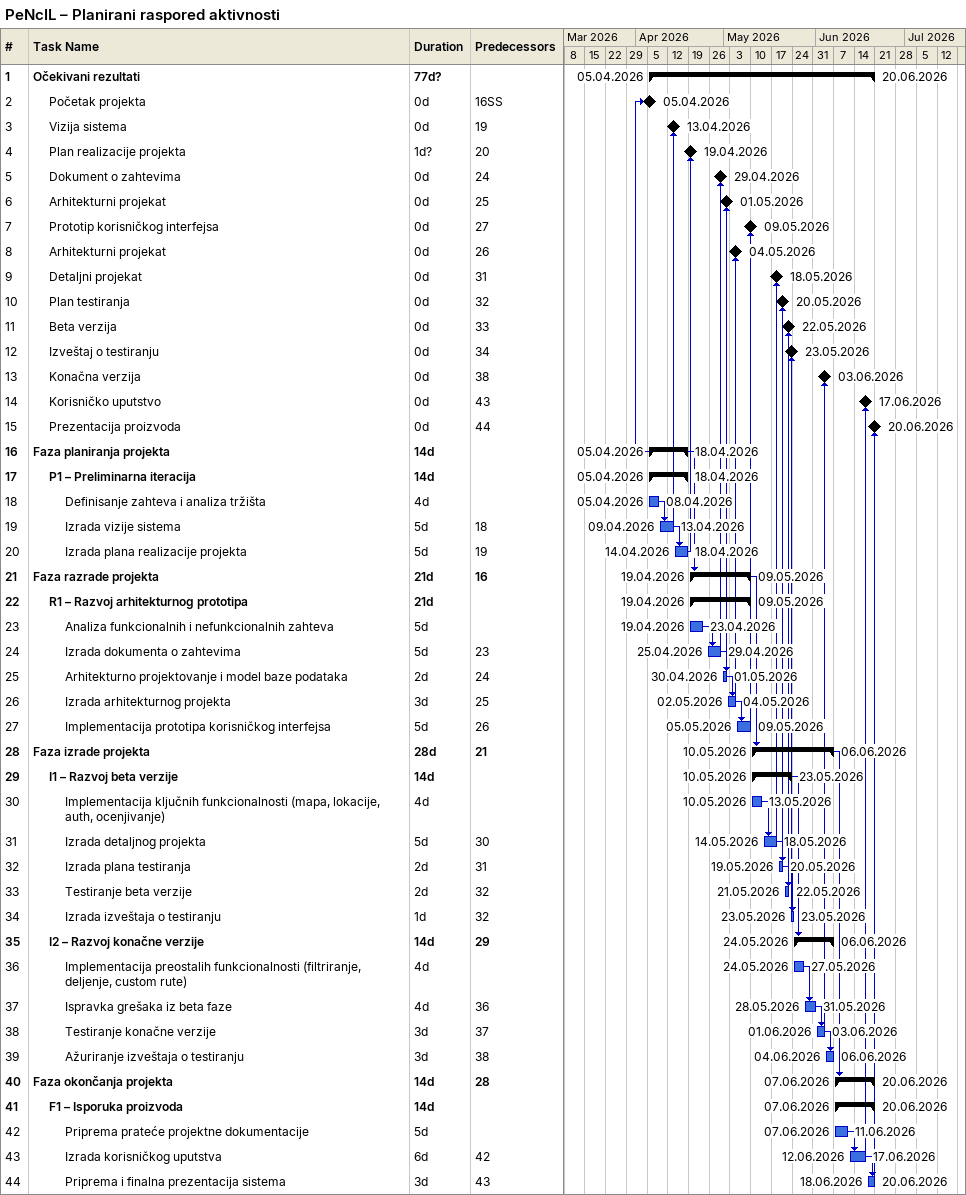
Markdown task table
PeNcIL – Planirani raspored aktivnosti

| ID | Level | Task | Duration | Start | Finish | Predecessors |
|---|---|---|---|---|---|---|
| 1 | 1 | **Očekivani rezultati** | 77d? | 2026-04-05 | 2026-06-20 |  |
| 2 | 2 | Početak projekta | 0d | 2026-04-05 | 2026-04-05 | 16SS |
| 3 | 2 | Vizija sistema | 0d | 2026-04-13 | 2026-04-13 | 19 |
| 4 | 2 | Plan realizacije projekta | 1d? | 2026-04-19 | 2026-04-19 | 20 |
| 5 | 2 | Dokument o zahtevima | 0d | 2026-04-29 | 2026-04-29 | 24 |
| 6 | 2 | Arhitekturni projekat | 0d | 2026-05-01 | 2026-05-01 | 25 |
| 7 | 2 | Prototip korisničkog interfejsa | 0d | 2026-05-09 | 2026-05-09 | 27 |
| 8 | 2 | Arhitekturni projekat | 0d | 2026-05-04 | 2026-05-04 | 26 |
| 9 | 2 | Detaljni projekat | 0d | 2026-05-18 | 2026-05-18 | 31 |
| 10 | 2 | Plan testiranja | 0d | 2026-05-20 | 2026-05-20 | 32 |
| 11 | 2 | Beta verzija | 0d | 2026-05-22 | 2026-05-22 | 33 |
| 12 | 2 | Izveštaj o testiranju | 0d | 2026-05-23 | 2026-05-23 | 34 |
| 13 | 2 | Konačna verzija | 0d | 2026-06-03 | 2026-06-03 | 38 |
| 14 | 2 | Korisničko uputstvo | 0d | 2026-06-17 | 2026-06-17 | 43 |
| 15 | 2 | Prezentacija proizvoda | 0d | 2026-06-20 | 2026-06-20 | 44 |
| 16 | 1 | **Faza planiranja projekta** | 14d | 2026-04-05 | 2026-04-18 |  |
| 17 | 2 | **P1 – Preliminarna iteracija** | 14d | 2026-04-05 | 2026-04-18 |  |
| 18 | 3 | Definisanje zahteva i analiza tržišta | 4d | 2026-04-05 | 2026-04-08 |  |
| 19 | 3 | Izrada vizije sistema | 5d | 2026-04-09 | 2026-04-13 | 18 |
| 20 | 3 | Izrada plana realizacije projekta | 5d | 2026-04-14 | 2026-04-18 | 19 |
| 21 | 1 | **Faza razrade projekta** | 21d | 2026-04-19 | 2026-05-09 | 16 |
| 22 | 2 | **R1 – Razvoj arhitekturnog prototipa** | 21d | 2026-04-19 | 2026-05-09 |  |
| 23 | 3 | Analiza funkcionalnih i nefunkcionalnih zahteva | 5d | 2026-04-19 | 2026-04-23 |  |
| 24 | 3 | Izrada dokumenta o zahtevima | 5d | 2026-04-25 | 2026-04-29 | 23 |
| 25 | 3 | Arhitekturno projektovanje i model baze podataka | 2d | 2026-04-30 | 2026-05-01 | 24 |
| 26 | 3 | Izrada arhitekturnog projekta | 3d | 2026-05-02 | 2026-05-04 | 25 |
| 27 | 3 | Implementacija prototipa korisničkog interfejsa | 5d | 2026-05-05 | 2026-05-09 | 26 |
| 28 | 1 | **Faza izrade projekta** | 28d | 2026-05-10 | 2026-06-06 | 21 |
| 29 | 2 | **I1 – Razvoj beta verzije** | 14d | 2026-05-10 | 2026-05-23 |  |
| 30 | 3 | Implementacija ključnih funkcionalnosti (mapa, lokacije, auth, ocenjivanje) | 4d | 2026-05-10 | 2026-05-13 |  |
| 31 | 3 | Izrada detaljnog projekta | 5d | 2026-05-14 | 2026-05-18 | 30 |
| 32 | 3 | Izrada plana testiranja | 2d | 2026-05-19 | 2026-05-20 | 31 |
| 33 | 3 | Testiranje beta verzije | 2d | 2026-05-21 | 2026-05-22 | 32 |
| 34 | 3 | Izrada izveštaja o testiranju | 1d | 2026-05-23 | 2026-05-23 | 32 |
| 35 | 2 | **I2 – Razvoj konačne verzije** | 14d | 2026-05-24 | 2026-06-06 | 29 |
| 36 | 3 | Implementacija preostalih funkcionalnosti (filtriranje, deljenje, custom rute) | 4d | 2026-05-24 | 2026-05-27 |  |
| 37 | 3 | Ispravka grešaka iz beta faze | 4d | 2026-05-28 | 2026-05-31 | 36 |
| 38 | 3 | Testiranje konačne verzije | 3d | 2026-06-01 | 2026-06-03 | 37 |
| 39 | 3 | Ažuriranje izveštaja o testiranju | 3d | 2026-06-04 | 2026-06-06 | 38 |
| 40 | 1 | **Faza okončanja projekta** | 14d | 2026-06-07 | 2026-06-20 | 28 |
| 41 | 2 | **F1 – Isporuka proizvoda** | 14d | 2026-06-07 | 2026-06-20 |  |
| 42 | 3 | Priprema prateće projektne dokumentacije | 5d | 2026-06-07 | 2026-06-11 |  |
| 43 | 3 | Izrada korisničkog uputstva | 6d | 2026-06-12 | 2026-06-17 | 42 |
| 44 | 3 | Priprema i finalna prezentacija sistema | 3d | 2026-06-18 | 2026-06-20 | 43 |
